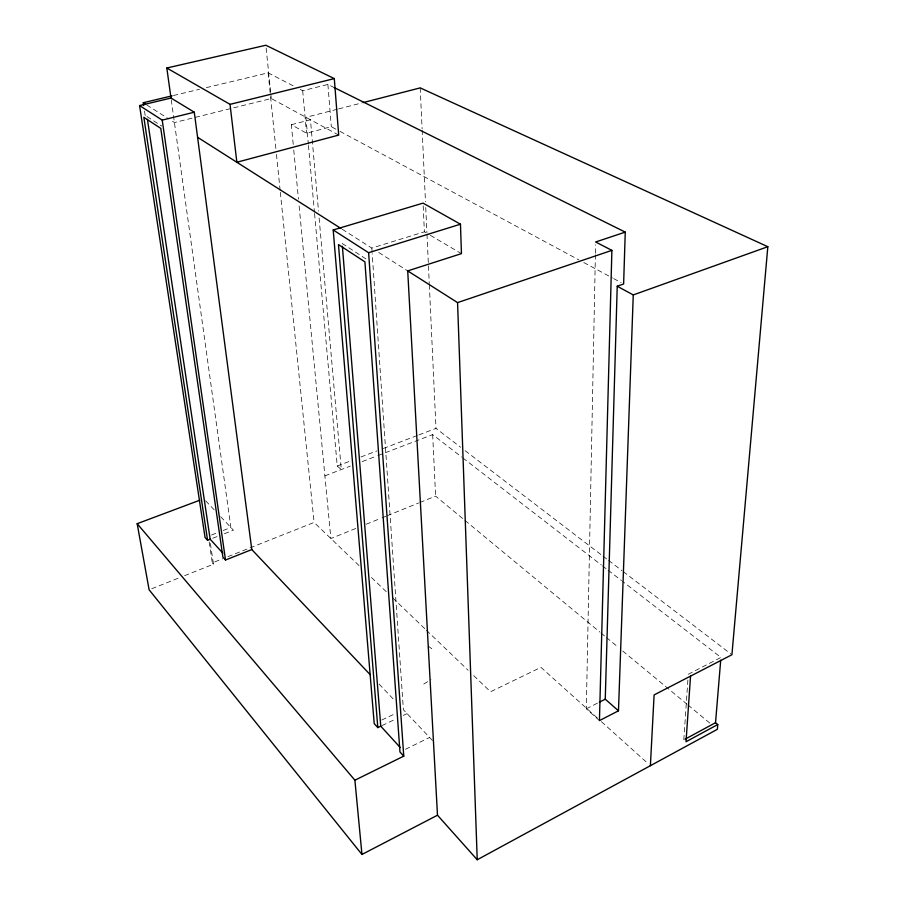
<?xml version="1.0" encoding="UTF-8"?>
<svg xmlns="http://www.w3.org/2000/svg" width="905" height="905" viewBox="0 0 905 905"><rect width="100%" height="100%" fill="white"/><g stroke="black" fill="none" stroke-linecap="round" stroke-linejoin="round"><path stroke-width="0.68" stroke-dasharray="4.53 3.39" d="M599.438 720.606L586.316 708.819L595.388 254.678M595.422 253.264L595.592 244.803M683.807 739.849L687.891 679.847M423.766 684.056L430.984 679.655M688.264 674.27L720.946 657.437L622.617 581.429M586.316 708.819L598.148 702.8M405.497 749.261L429.603 737.451M382.012 725.595L395.79 719.011M403.302 715.414L407.058 713.626M381.82 720.018L395.779 713.366M355.756 528.463L330.879 538.543L299.001 204.779M366.231 524.221L380.62 518.395M381.933 517.864L385.858 516.269M387.17 515.737L418.585 503.01M419.897 502.479L435.61 496.121L463.892 519.527M209.179 541.948L212.313 562.865L222.754 558.724M227.97 556.643L314.103 522.434L359.342 565.851M151.746 588.748L179.337 577.775M184.586 575.682L213.49 564.188L210.152 541.914M212.766 538.237L217.935 536.224M224.406 533.712L233.456 530.194L220.209 516.201M211.521 535.002L216.691 533M223.15 530.488L230.888 527.491L171 98.034M324.895 475.849L350.427 466.075M362.181 461.584L376.537 456.086M377.838 455.588L432.658 434.615L461.708 457.07M314.567 213.512L337.237 466.007L350.405 460.996M360.937 456.98L376.842 450.928M383.313 448.461L417.544 435.418M418.868 434.92L435.984 428.404L460.645 447.262M342.214 229.248L371.819 248.072L424.4 231.804L429.185 234.621M293.231 144.393L291.353 124.72L306.524 133.205L331.298 126.689L338.764 130.705M291.353 124.72L310.449 119.777L318.503 211.091M337.282 109.256L305.935 117.333L308.334 144.031M338.651 108.905L361.819 102.932M338.696 135.083L271.285 98.509L174.416 122.548L169.801 119.618M300.211 89.425L302.689 90.704L327.893 84.448L334.228 87.593M173.443 95.511L199.519 89.278M206.374 87.638L268.118 72.853L295.245 86.869M340.009 131.372L578.838 259.882M583.816 262.552L612.425 277.948M613.669 278.616L621.135 282.632M430.373 235.334L461.437 253.638M146.723 104.946L168.647 118.883M378.765 252.495L407.714 270.9M147.017 116.541L161.735 126.112M342.169 243.445L368.674 260.685M428.156 646.068L434.196 650.491M465.125 450.69L601.882 555.285M603.001 556.145L607.493 559.573M608.613 560.433L622.063 570.716M623.183 571.575L730.799 653.885M462.828 457.93L601.384 565.025M602.504 565.885L606.972 569.347M608.092 570.207L621.497 580.569M464.978 520.432L599.868 632.075M600.954 632.98L605.309 636.577M606.395 637.482L618.364 647.38M622.719 650.989L686.895 704.101M687.981 705.006L709.735 723.016M337.237 466.007L341.287 469.582L319.001 216.714M597.232 717.925L540.941 667.347L490.533 691.771L473.236 675.175M601.395 721.67L648.308 763.82M371.536 577.56L386.774 592.198M392.883 598.047L425.429 629.28M426.436 630.265L468.145 670.288M205.639 500.804L215.356 511.065M379.093 684.078L394.648 700.504M432.488 740.494L403.392 709.746L372.204 253.705M212.313 562.865L213.49 564.188M144.517 111.1L145.354 116.688M268.118 72.853L270.414 95.33M270.561 96.745L275.878 148.725M276.455 154.348L280.188 190.876M280.335 192.279L314.103 522.434M266.127 48.056L271.285 98.509M293.763 150.004L298.458 199.168M308.458 145.422L314.442 212.109M302.689 90.704L306.524 133.205M327.893 84.448L331.298 126.689M371.819 248.072L372.102 252.291M423.178 205.854L424.4 231.804M432.658 434.615L435.61 496.121M420.203 87.887L422.092 128.691M422.16 130.105L425.486 201.86M425.746 207.494L426.911 232.823M426.979 234.225L429.264 283.469M429.332 284.883L435.984 428.404"/><path stroke-width="1.36" d="M617.233 286.229L623.624 283.978L625.253 232.121L595.648 241.986L611.882 250.368L599.438 720.606L618.477 710.798L633.262 294.928L617.233 286.229L605.253 699.18L618.477 710.798M650.39 765.687L654.1 694.938L731.919 654.745L767.825 246.703L420.203 87.887L363.177 102.582M690.549 676.103L686.013 741.738L717.756 724.543L715.527 722.71L720.708 660.209M717.756 724.543L717.36 729.317L477.229 859.75L437.488 815.213L407.714 270.9L461.437 253.638L460.464 224.202L423.042 203.127L333.21 229.972L374.218 723.638L377.815 727.597L380.767 726.183L342.384 246.251M685.028 739.193L715.527 722.71M199.79 500.216L137.175 523.69L149.121 589.789L361.955 854.456L437.488 815.213M599.336 702.19L605.253 699.18M361.955 854.456L354.896 780.201L403.754 756.139L368.618 252.721L333.21 229.972M222.845 553.125L210.175 539.244L207.573 540.262L143.85 117.311L160.785 128.386L222.913 557.141L225.526 560.014L251.794 549.561L370.349 674.836M633.262 294.928L767.825 246.703M407.714 270.9L457.568 302.609L611.882 250.368M368.618 252.721L460.464 224.202M207.573 540.262L205.062 537.502L139.585 105.58L162.221 120.116L194.292 112.209L251.794 549.561M230.028 104.347L334.296 78.611L338.696 135.083L236.85 162.244L230.028 104.347L166.814 68.011L171 98.034L194.292 112.209M143.68 105.523L143.262 102.74L172.074 95.84M139.585 105.58L171 98.034M166.814 68.011L265.844 45.25L334.296 78.611M334.228 87.593L625.253 232.121M143.262 102.74L145.569 104.211M197.584 137.288L341.027 228.501M380.767 726.183L400.18 747.473M403.754 756.139L399.965 751.976L364.919 261.862L338.47 244.565L377.815 727.597M137.175 523.69L354.896 780.201M147.424 119.324L210.175 539.244M162.221 120.116L225.526 560.014M457.568 302.609L477.229 859.75"/></g></svg>
